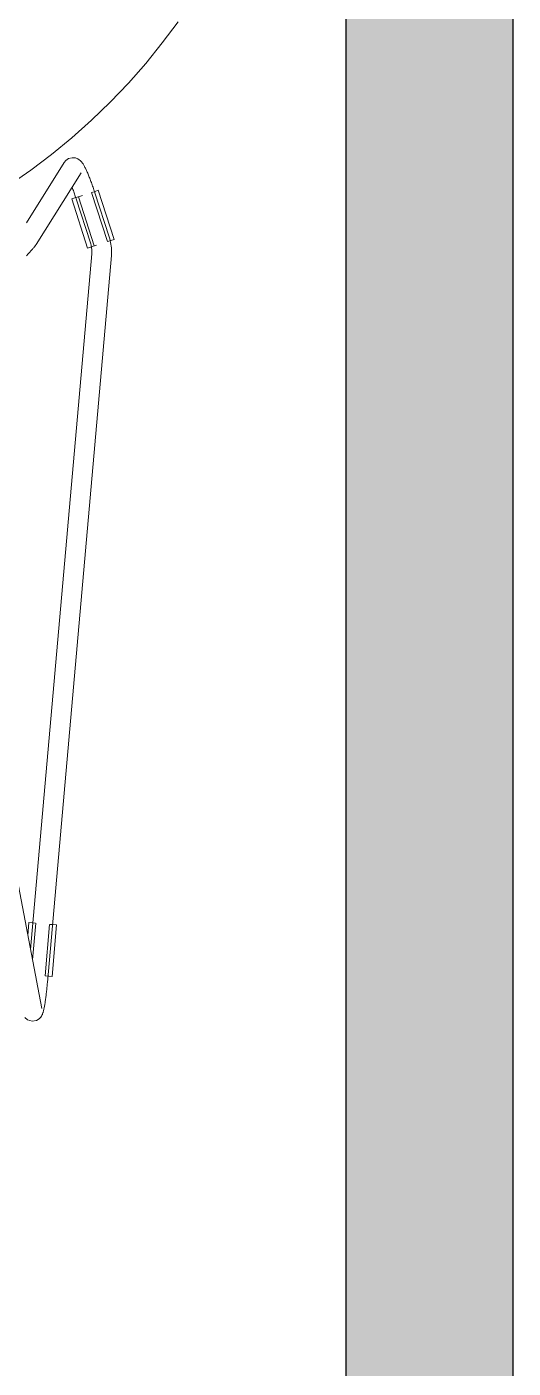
# Model space of a CAD drawing. Header units: millimetres. Extents: x 155927 to 317870, y -36033 to 97293.
# Drawn here: x 169980 to 170277, y 11252 to 12070 of the extents above; entities that cross this region are included whole.
import ezdxf

# ---------------------------------------------------------------- set-up
doc = ezdxf.new("R2010")
doc.units = ezdxf.units.MM
doc.header["$MEASUREMENT"] = 0
for name, color, linetype, lineweight in [('A-WALL-PATT', 7, 'CONTINUOUS', 9), ('I-FURN', 8, 'CONTINUOUS', 9), ('I-WALL', 7, 'CONTINUOUS', 9)]:
    doc.layers.add(name, color=color, linetype=linetype, lineweight=lineweight)

msp = doc.modelspace()

# ---------------------------------------------------------------- hatches: boundary and pattern name
at = {"layer": 'A-WALL-PATT'}
msp.add_hatch(color=256, dxfattribs=at).paths.add_polyline_path([(170174.83, 9369.61), (170276.83, 9369.61), (170276.83, 13505.61), (170174.83, 13505.61), (170174.83, 9818.04)], flags=0)

# ---------------------------------------------------------------- linework, layer by layer
at = {"layer": 'I-FURN'}
for p, q in [((170062.97, 12060.25), (170072.54, 12073.06)), ((170052.89, 12047.82), (170062.97, 12060.25)), ((170042.32, 12035.81), (170052.89, 12047.82)), ((170031.28, 12024.23), (170042.32, 12035.81)), ((170019.78, 12013.1), (170031.28, 12024.23)), ((170007.85, 12002.44), (170019.78, 12013.1)), ((169995.5, 11992.27), (170007.85, 12002.44)), ((169982.76, 11982.6), (169995.5, 11992.27)), ((170003.25, 11987.37), (169980.22, 11950.6)), ((170004.15, 11988.49), (170003.25, 11987.37)), ((170004.15, 11988.49), (170005.88, 11989.71)), ((170005.88, 11989.71), (170008.11, 11990.3)), ((170008.11, 11990.3), (170010.08, 11990.13)), ((170010.08, 11990.13), (170011.46, 11989.61)), ((170011.46, 11989.61), (170012.37, 11989.04)), ((170012.37, 11989.04), (170013, 11988.52)), ((170013, 11988.52), (170013.47, 11988.06)), ((170013.47, 11988.06), (170013.84, 11987.63)), ((170013.84, 11987.63), (170014.15, 11987.23)), ((170014.15, 11987.23), (170014.43, 11986.84)), ((170014.43, 11986.84), (170014.68, 11986.45)), ((170014.68, 11986.45), (170014.92, 11986.06)), ((170014.92, 11986.06), (170015.16, 11985.66)), ((170015.16, 11985.66), (170015.39, 11985.25)), ((170015.39, 11985.25), (170015.62, 11984.82)), ((170015.62, 11984.82), (170015.85, 11984.38)), ((170015.85, 11984.38), (170016.08, 11983.93)), ((170016.08, 11983.93), (170016.31, 11983.45)), ((170016.31, 11983.45), (170016.54, 11982.96)), ((169969.64, 11973.44), (169982.76, 11982.6)), ((169986.12, 11937.41), (170013.42, 11981)), ((170016.54, 11982.96), (170016.78, 11982.45)), ((170016.78, 11982.45), (170017.01, 11981.92)), ((170017.01, 11981.92), (170017.25, 11981.38)), ((170017.25, 11981.38), (170017.5, 11980.82)), ((170017.5, 11980.82), (170017.74, 11980.24)), ((170017.74, 11980.24), (170017.99, 11979.64)), ((170017.99, 11979.64), (170018.24, 11979.03)), ((170018.24, 11979.03), (170018.49, 11978.41)), ((170018.49, 11978.41), (170018.74, 11977.77)), ((170018.74, 11977.77), (170018.99, 11977.11)), ((170018.99, 11977.11), (170019.25, 11976.45)), ((170019.25, 11976.45), (170019.5, 11975.77)), ((170019.5, 11975.77), (170019.76, 11975.08)), ((170019.76, 11975.08), (170020.01, 11974.38)), ((170008.06, 11972.11), (170008.29, 11971.49)), ((170008.29, 11971.49), (170008.53, 11970.85)), ((170008.53, 11970.85), (170008.76, 11970.21)), ((170008.76, 11970.21), (170009, 11969.55)), ((170009, 11969.55), (170009.23, 11968.88)), ((170009.23, 11968.88), (170009.47, 11968.21)), ((170009.47, 11968.21), (170009.7, 11967.53)), ((170009.7, 11967.53), (170009.93, 11966.85)), ((170014.4, 11967.32), (170011.92, 11966.52)), ((170019.89, 11969.09), (170029.58, 11939.09)), ((170020.01, 11974.38), (170020.27, 11973.68)), ((170020.01, 11969.13), (170021.98, 11969.77)), ((170020.27, 11973.68), (170020.52, 11972.96)), ((170020.52, 11972.96), (170020.77, 11972.24)), ((170020.77, 11972.24), (170021.02, 11971.51)), ((170021.02, 11971.51), (170021.27, 11970.78)), ((170021.27, 11970.78), (170021.52, 11970.04)), ((170021.52, 11970.04), (170021.76, 11969.3)), ((170021.76, 11969.3), (170021.91, 11968.84)), ((170030.63, 11942.03), (170021.91, 11968.84)), ((170021.98, 11969.77), (170023.93, 11970.4)), ((170023.93, 11970.4), (170033.62, 11940.39)), ((170007.78, 11965.18), (170009.73, 11965.81)), ((170007.78, 11965.18), (170017.47, 11935.18)), ((170009.73, 11965.81), (170011.7, 11966.45)), ((170009.93, 11966.85), (170010.16, 11966.16)), ((170010.16, 11966.16), (170010.39, 11965.46)), ((170010.39, 11965.46), (170010.5, 11965.14)), ((170010.5, 11965.14), (170019.21, 11938.32)), ((170021.51, 11936.48), (170011.82, 11966.49)), ((169983.58, 11934.28), (169983.3, 11933.96)), ((169983.86, 11934.59), (169983.58, 11934.28)), ((169984.11, 11934.89), (169983.86, 11934.59)), ((169984.36, 11935.17), (169984.11, 11934.89)), ((169984.59, 11935.43), (169984.36, 11935.17)), ((169984.8, 11935.69), (169984.59, 11935.43)), ((169985, 11935.93), (169984.8, 11935.69)), ((169985.19, 11936.16), (169985, 11935.93)), ((169985.37, 11936.38), (169985.19, 11936.16)), ((169985.54, 11936.6), (169985.37, 11936.38)), ((169985.72, 11936.83), (169985.54, 11936.6)), ((169985.9, 11937.09), (169985.72, 11936.83)), ((169986.12, 11937.41), (169985.9, 11937.09)), ((170019.42, 11935.81), (170017.47, 11935.18)), ((170019.21, 11938.32), (170019.4, 11937.68)), ((170019.4, 11937.68), (170019.57, 11937.04)), ((170021.39, 11936.44), (170019.42, 11935.81)), ((170019.57, 11937.04), (170019.71, 11936.4)), ((170019.71, 11936.4), (170019.83, 11935.74)), ((170019.83, 11935.74), (170019.91, 11935.09)), ((170019.91, 11935.09), (170019.98, 11934.43)), ((170019.98, 11934.43), (170020.01, 11933.77)), ((170022.77, 11936.89), (170021.61, 11936.51)), ((170031.67, 11939.76), (170029.7, 11939.13)), ((170030.64, 11941.98), (170030.63, 11942.03)), ((170030.97, 11940.89), (170030.64, 11941.98)), ((170031.25, 11939.78), (170030.97, 11940.89)), ((170031.49, 11938.67), (170031.25, 11939.78)), ((170031.69, 11937.54), (170031.49, 11938.67)), ((170033.62, 11940.39), (170031.67, 11939.76)), ((170031.84, 11936.41), (170031.69, 11937.54)), ((170031.95, 11935.27), (170031.84, 11936.41)), ((170032.01, 11934.13), (170031.95, 11935.27)), ((169980.51, 11930.9), (169980.11, 11930.47)), ((169980.9, 11931.33), (169980.51, 11930.9)), ((169981.28, 11931.74), (169980.9, 11931.33)), ((169981.65, 11932.14), (169981.28, 11931.74)), ((169982.01, 11932.53), (169981.65, 11932.14)), ((169982.35, 11932.91), (169982.01, 11932.53)), ((169982.68, 11933.27), (169982.35, 11932.91)), ((170019.95, 11931.76), (169982.67, 11507.41)), ((169982.99, 11933.62), (169982.68, 11933.27)), ((169983.3, 11933.96), (169982.99, 11933.62)), ((169992.96, 11487.39), (170031.91, 11930.71)), ((170020, 11932.44), (170019.96, 11931.78)), ((170019.96, 11931.78), (170019.96, 11931.76)), ((170020.02, 11933.11), (170020, 11932.44)), ((170020.01, 11933.77), (170020.02, 11933.11)), ((170031.91, 11930.71), (170031.99, 11931.85)), ((170031.99, 11931.85), (170032.02, 11932.99)), ((170032.02, 11932.99), (170032.01, 11934.13)), ((169989.48, 11471.54), (169970.67, 11570.83)), ((169981.63, 11523.89), (169980.93, 11516)), ((169981.63, 11523.89), (169983.67, 11523.71)), ((169983.67, 11523.71), (169985.73, 11523.53)), ((169983.88, 11501.04), (169985.86, 11523.52)), ((169994.3, 11522.78), (169991.54, 11491.37)), ((169994.43, 11522.77), (169996.49, 11522.59)), ((169998.54, 11522.41), (169995.78, 11491)), ((169996.49, 11522.59), (169998.54, 11522.41)), ((169993.73, 11491.17), (169991.67, 11491.36)), ((169992.66, 11484.24), (169992.74, 11484.98)), ((169992.74, 11484.98), (169992.81, 11485.73)), ((169992.81, 11485.73), (169992.88, 11486.48)), ((169992.88, 11486.48), (169992.95, 11487.23)), ((169992.95, 11487.23), (169992.96, 11487.39)), ((169995.78, 11491), (169993.73, 11491.17)), ((169991.65, 11475.98), (169991.74, 11476.6)), ((169991.74, 11476.6), (169991.83, 11477.24)), ((169991.83, 11477.24), (169991.92, 11477.88)), ((169991.92, 11477.88), (169992.01, 11478.55)), ((169992.01, 11478.55), (169992.1, 11479.22)), ((169992.1, 11479.22), (169992.18, 11479.91)), ((169992.18, 11479.91), (169992.27, 11480.61)), ((169992.27, 11480.61), (169992.35, 11481.32)), ((169992.35, 11481.32), (169992.43, 11482.04)), ((169992.43, 11482.04), (169992.51, 11482.76)), ((169992.51, 11482.76), (169992.59, 11483.5)), ((169992.59, 11483.5), (169992.66, 11484.24)), ((169989.85, 11467.88), (169990.02, 11468.31)), ((169990.02, 11468.31), (169990.16, 11468.72)), ((169990.16, 11468.72), (169990.28, 11469.11)), ((169990.28, 11469.11), (169990.4, 11469.51)), ((169990.4, 11469.51), (169990.51, 11469.91)), ((169990.51, 11469.91), (169990.61, 11470.32)), ((169990.61, 11470.32), (169990.71, 11470.75)), ((169990.71, 11470.75), (169990.81, 11471.19)), ((169990.81, 11471.19), (169990.9, 11471.65)), ((169990.9, 11471.65), (169991, 11472.13)), ((169991, 11472.13), (169991.1, 11472.63)), ((169991.1, 11472.63), (169991.19, 11473.14)), ((169991.19, 11473.14), (169991.28, 11473.67)), ((169991.28, 11473.67), (169991.38, 11474.22)), ((169991.38, 11474.22), (169991.47, 11474.79)), ((169991.47, 11474.79), (169991.56, 11475.38)), ((169991.56, 11475.38), (169991.65, 11475.98)), ((169980.83, 11464.55), (169979.25, 11465.87)), ((169980.83, 11464.55), (169983.58, 11463.71)), ((169983.58, 11463.71), (169986.34, 11464.2)), ((169986.34, 11464.2), (169987.99, 11465.24)), ((169987.99, 11465.24), (169988.85, 11466.15)), ((169988.85, 11466.15), (169989.33, 11466.85)), ((169989.33, 11466.85), (169989.63, 11467.41)), ((169989.63, 11467.41), (169989.85, 11467.88))]:
    msp.add_line(p, q, dxfattribs=at)
at = {"layer": 'I-WALL', "lineweight": 30}
for p, q in [((170174.83, 13505.61), (170174.83, 9369.61)), ((170276.83, 9369.61), (170276.83, 13505.61))]:
    msp.add_line(p, q, dxfattribs=at)

doc.saveas('drawing.dxf')
